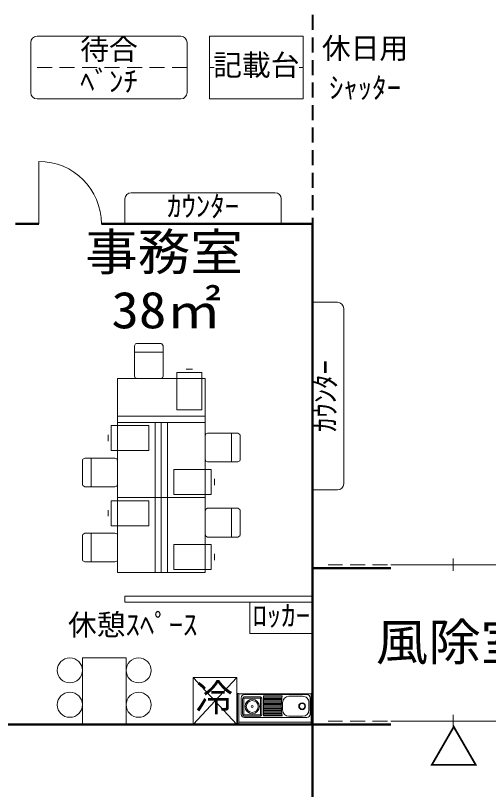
# Model space of a CAD drawing. Units: millimetres at full size, sheet at 1:200; details may follow other scales. Extents: x -55340 to 55340, y -38040 to 38040.
# Drawn here: x 3903 to 11466, y -23265 to -10896 of the extents above; entities that cross this region are included whole.
import ezdxf
from ezdxf.enums import TextEntityAlignment as Align

# ---------------------------------------------------------------- set-up
doc = ezdxf.new("R2010")
doc.units = ezdxf.units.MM
doc.header["$LTSCALE"] = 200
doc.linetypes.add('DASHED1', pattern=[1.8, 1.2, -0.6])
doc.layers.add('1-1_中心線', color=7, linetype='Continuous', lineweight=18)
doc.styles.add('ＭＳ ゴシック', font='')
doc.styles.get('ＭＳ ゴシック').set_extended_font_data('MS Gothic')

msp = doc.modelspace()

# ---------------------------------------------------------------- linework, layer by layer
at = {"layer": '1-1_中心線', "color": 1, "linetype": 'DASHED1', "lineweight": 40}
msp.add_line((8652.7, -8728.1), (8652.7, -14228.1), dxfattribs=at)
at = {"layer": '1-1_中心線'}
for p, q in [((4248, -11228.1), (6548, -11228.1)), ((4148, -12128.1), (4148, -11328.1)), ((6648, -12128.1), (6648, -11328.1)), ((7079.1, -11728.1), (7003.6, -11728.1)), ((8503.6, -11728.1), (8438.6, -11728.1)), ((6548, -12228.1), (4248, -12228.1)), ((5804.8, -16278.4), (6264.8, -16278.4)), ((6633.8, -16549.4), (6733.8, -16549.4)), ((5533.8, -16699.4), (6933.8, -16699.4)), ((5533.8, -18599.4), (5533.8, -16699.4)), ((6933.8, -17301.4), (5533.8, -17301.4)), ((6135.8, -17399.4), (6135.8, -18599.4)), ((6233.8, -18599.4), (6233.8, -17399.4)), ((6331.8, -18599.4), (6331.8, -17399.4)), ((6933.8, -17399.4), (6933.8, -18599.4)), ((5383.8, -17699.4), (5383.8, -17599.4)), ((7354.8, -17570.3), (7354.8, -18030.4)), ((5493.8, -17968.4), (5010.8, -17968.4)), ((5112.8, -18428.4), (5112.8, -17968.4)), ((7083.8, -18299.4), (7083.8, -18399.4)), ((6233.8, -18599.4), (5533.8, -18599.4)), ((6135.8, -18599.4), (6135.8, -19799.4)), ((6331.8, -19799.4), (6331.8, -18599.4)), ((5383.8, -18899.4), (5383.8, -18799.4)), ((6945.8, -18783.3), (6933.8, -18815.3)), ((7354.8, -18770.4), (7354.8, -19230.4)), ((5112.8, -19628.4), (5112.8, -19168.4)), ((7083.8, -19499.4), (7083.8, -19599.4)), ((8652.7, -20173.1), (5652.7, -20173.1)), ((4972.3, -21161.3), (5672.3, -21161.3)), ((4972.3, -22228.1), (4972.3, -21161.3)), ((5672.3, -21161.3), (5672.3, -22228.1)), ((7452.7, -21728.1), (7452.7, -22228.1)), ((8632.7, -21734.1), (7472.7, -21734.1)), ((7562.7, -21749.1), (8562.7, -21749.1)), ((7512.7, -21799.1), (7512.7, -22064.1)), ((8174.2, -21874.1), (8174.2, -21994.1)), ((8494.2, -21774.1), (8274.2, -21774.1)), ((8594.2, -21994.1), (8594.2, -21874.1)), ((8612.7, -21799.1), (8612.7, -22064.1)), ((8562.7, -22114.1), (7562.7, -22114.1)), ((8274.2, -22094.1), (8494.2, -22094.1)), ((7472.7, -22214.1), (8632.7, -22214.1))]:
    msp.add_line(p, q, dxfattribs=at)
at = {"layer": '1-1_中心線', "linetype": 'DASHED1'}
msp.add_line((6648, -11728.1), (4148, -11728.1), dxfattribs=at)
at = {"layer": '1-1_中心線', "color": 3}
for p, q in [((4277.7, -13228.1), (4277.7, -14228.1)), ((8052.7, -13728.1), (5752.7, -13728.1)), ((5652.7, -13828.1), (5652.7, -14228.1)), ((8152.7, -13828.1), (8152.7, -14228.1)), ((9052.7, -15478.3), (8652.7, -15478.3)), ((9152.7, -18378.3), (9152.7, -15578.3)), ((9052.7, -18478.3), (8652.7, -18478.3)), ((10902.7, -19673.1), (10902.7, -19573.1)), ((11902.7, -19673.1), (9902.7, -19673.1)), ((10902.7, -19773.1), (10902.7, -19673.1)), ((7452.7, -21728.1), (7472.7, -21728.1)), ((7452.7, -21728.1), (7452.7, -22228.1)), ((7472.7, -21728.1), (7472.7, -22228.1)), ((8652.7, -21728.1), (8652.7, -22228.1)), ((10902.7, -22173.1), (10902.7, -22073.1)), ((7472.7, -22228.1), (7452.7, -22228.1)), ((8632.7, -22190.1), (7472.7, -22190.1)), ((11902.7, -22173.1), (9902.7, -22173.1)), ((10902.7, -22273.1), (10902.7, -22173.1))]:
    msp.add_line(p, q, dxfattribs=at)
at = {"layer": '1-1_中心線', "color": 5, "lineweight": 50}
for p, q in [((3902.7, -14228.1), (4277.7, -14228.1)), ((5277.7, -14228.1), (8652.7, -14228.1)), ((8652.7, -26728.3), (8652.7, -14228.1)), ((8652.7, -19728.3), (9902.7, -19728.3)), ((9902.7, -22228.1), (-19097.3, -22228.1)), ((-2602.3, -22228.1), (4397.7, -22228.1))]:
    msp.add_line(p, q, dxfattribs=at)
at = {"layer": '1-1_中心線', "color": 3, "linetype": 'DASHED1'}
for p, q in [((9852.7, -19673.1), (8902.7, -19673.1)), ((9852.7, -22173.1), (8902.7, -22173.1))]:
    msp.add_line(p, q, dxfattribs=at)
at = {"layer": '1-1_中心線', "color": 4, "lineweight": 9}
for p, q in [((7441.9, -21476.7), (6741.9, -22226.7)), ((6741.9, -21476.7), (6741.9, -22226.7)), ((7441.9, -21476.7), (6741.9, -21476.7)), ((7441.9, -22226.7), (6741.9, -21476.7)), ((7441.9, -21476.7), (7441.9, -22226.7)), ((7532.7, -22054.1), (7532.7, -21823.1)), ((7572.7, -21783.1), (7803.7, -21783.1)), ((7843.7, -22054.1), (7843.7, -21823.1)), ((7869.2, -21789.1), (8165.1, -21789.1)), ((8162.1, -21809.1), (7869.2, -21809.1)), ((7869.2, -21829.1), (8159.5, -21829.1)), ((8157.4, -21849.1), (7869.2, -21849.1)), ((7869.2, -21869.1), (8155.8, -21869.1)), ((8154.6, -21889.1), (7869.2, -21889.1)), ((7869.2, -21909.1), (8153.9, -21909.1)), ((8153.7, -21929.1), (7869.2, -21929.1)), ((7869.2, -21949.1), (8153.9, -21949.1)), ((8154.6, -21969.1), (7869.2, -21969.1)), ((7869.2, -21989.1), (8155.8, -21989.1)), ((8157.4, -22009.1), (7869.2, -22009.1)), ((7572.7, -22094.1), (7803.7, -22094.1)), ((7869.2, -22029.1), (8159.5, -22029.1)), ((8162.1, -22049.1), (7869.2, -22049.1)), ((7869.2, -22069.1), (8165.1, -22069.1)), ((7441.9, -22226.7), (6741.9, -22226.7))]:
    msp.add_line(p, q, dxfattribs=at)
at = {"layer": '1-1_中心線'}
for points in [[(7003.6, -12228.1), (7003.6, -11228.1), (8503.6, -11228.1), (8503.6, -12228.1)], [(5804.8, -16659.4), (5817.8, -16687.4), (5849.8, -16699.4), (6219.8, -16699.4), (6251.8, -16687.4), (6264.8, -16659.4), (6264.8, -16176.4), (6244.8, -16144.4), (6231.8, -16139.4), (5837.8, -16139.4), (5824.8, -16144.4), (5804.8, -16176.4)], [(6483.8, -16599.4), (6883.8, -16599.4), (6883.8, -16699.4), (6883.8, -17199.4), (6483.8, -17199.4), (6483.8, -16699.4)], [(5433.8, -17849.4), (5433.8, -17449.4), (5533.8, -17449.4), (6033.8, -17449.4), (6033.8, -17849.4), (5533.8, -17849.4)], [(7033.8, -18149.4), (7033.8, -18549.4), (6933.8, -18549.4), (6433.8, -18549.4), (6433.8, -18149.4), (6933.8, -18149.4)], [(5433.8, -19049.4), (5433.8, -18649.4), (5533.8, -18649.4), (6033.8, -18649.4), (6033.8, -19049.4), (5533.8, -19049.4)], [(6933.8, -18599.4), (6233.8, -18599.4), (6233.8, -19799.4), (6933.8, -19799.4)], [(7033.8, -19349.4), (7033.8, -19749.4), (6933.8, -19749.4), (6433.8, -19749.4), (6433.8, -19349.4), (6933.8, -19349.4)]]:
    msp.add_lwpolyline(points, close=True, dxfattribs=at)
for points in [[(5533.8, -17399.4), (6933.8, -17399.4), (6933.8, -16699.4)], [(6973.8, -17570.3), (6945.8, -17583.4), (6933.8, -17615.4)], [(6933.8, -17985.3), (6945.8, -18017.3), (6973.8, -18030.4), (7456.8, -18030.4), (7488.8, -18010.4), (7493.8, -17997.3), (7493.8, -17603.4), (7488.8, -17590.3), (7456.8, -17570.3), (6973.8, -17570.3)], [(5010.8, -17968.4), (4978.8, -17988.4), (4973.8, -18001.4), (4973.8, -18395.4), (4978.8, -18408.4), (5010.8, -18428.4), (5493.8, -18428.4)], [(5533.8, -18013.4), (5521.8, -17981.4), (5493.8, -17968.4)], [(5493.8, -18428.4), (5521.8, -18415.4), (5533.8, -18383.4)], [(6233.8, -19799.4), (5533.8, -19799.4), (5533.8, -18599.4)], [(6933.8, -19185.3), (6945.8, -19217.3), (6973.8, -19230.4), (7456.8, -19230.4), (7488.8, -19210.3), (7493.8, -19197.4), (7493.8, -18803.4), (7488.8, -18790.3), (7456.8, -18770.4), (6973.8, -18770.4), (6945.8, -18783.3)], [(5521.8, -19181.4), (5493.8, -19168.4), (5010.8, -19168.4), (4978.8, -19188.4), (4973.8, -19201.4), (4973.8, -19595.4), (4978.8, -19608.4), (5010.8, -19628.4), (5493.8, -19628.4), (5521.8, -19615.4)], [(8652.7, -20273.1), (5652.7, -20273.1), (5652.7, -20173.1)], [(8652.7, -20773.1), (7652.7, -20773.1), (7652.7, -20273.1)]]:
    msp.add_lwpolyline(points, dxfattribs=at)
at = {"layer": '1-1_中心線', "color": 4, "lineweight": 9}
msp.add_lwpolyline([(8168.7, -22089.1), (7869.2, -22089.1), (7869.2, -21769.1), (8168.7, -21769.1)], dxfattribs=at)
at = {"layer": '1-1_中心線', "color": 3}
for points in [[(8632.7, -22228.1), (8652.7, -22228.1), (8652.7, -21728.1), (8632.7, -21728.1)], [(8652.7, -22228.1), (8632.7, -22228.1), (8632.7, -21728.1), (8652.7, -21728.1)]]:
    msp.add_lwpolyline(points, dxfattribs=at)
at = {"layer": '1-1_中心線', "color": 4, "lineweight": 9}
msp.add_lwpolyline([(7553.2, -21803.6), (7553.2, -22073.6), (7823.2, -22073.6), (7823.2, -21803.6)], close=True, dxfattribs=at)
at = {"layer": '1-1_中心線'}
for centre in [(4772.3, -21361.3), (5872.3, -21361.3), (4772.3, -21911.3), (5872.3, -21911.3)]:
    msp.add_circle(centre, 200, dxfattribs=at)
at = {"layer": '1-1_中心線', "color": 4, "lineweight": 9}
for centre, radius in [((7688.2, -21938.6), 115), ((7688.2, -21938.6), 95), ((8486.7, -21934.1), 55), ((8486.7, -21934.1), 45), ((7688.2, -21938.6), 15)]:
    msp.add_circle(centre, radius, dxfattribs=at)
at = {"layer": '1-1_中心線'}
for centre, radius, start, end in [((4248, -11328.1), 100, 90, 180), ((6548, -11328.1), 100, 0, 90), ((4248, -12128.1), 100, 180, 270), ((6548, -12128.1), 100, 270, 0), ((7562.7, -21799.1), 50, 90.00002, 180), ((8562.7, -21799.1), 50, 0, 90.00002), ((8274.2, -21874.1), 100, 90.00002, 180), ((8494.2, -21874.1), 100, 0, 90.00002), ((8274.2, -21994.1), 100, 180, 270), ((8494.2, -21994.1), 100, 270, 0), ((7562.7, -22064.1), 50, 180, 270), ((8562.7, -22064.1), 50, 270, 0)]:
    msp.add_arc(centre, radius, start, end, dxfattribs=at)
at = {"layer": '1-1_中心線', "color": 3}
for centre, radius, start, end in [((4277.7, -14228.1), 1000, 0, 90), ((5752.7, -13828.1), 100, 90, 180), ((8052.7, -13828.1), 100, 0, 90), ((9052.7, -15578.3), 100, 0, 90), ((9052.7, -18378.3), 100, 270, 0)]:
    msp.add_arc(centre, radius, start, end, dxfattribs=at)
at = {"layer": '1-1_中心線', "color": 4, "lineweight": 9}
for centre, radius, start, end in [((9014.5, -21929.1), 860.8, 169.28836, 190.71165), ((7572.7, -21823.1), 40, 90.00002, 180), ((7803.7, -21823.1), 40, 0, 90.00002), ((7572.7, -22054.1), 40, 180, 270), ((7803.7, -22054.1), 40, 270, 0)]:
    msp.add_arc(centre, radius, start, end, dxfattribs=at)

# ---------------------------------------------------------------- texts
at = {"layer": '1-1_中心線', "color": 2, "style": 'ＭＳ ゴシック'}
for s, p in [('待合', (4938, -11702.8)), ('休日用', (8802.1, -11688.1)), ('記載台', (7063.6, -11958.1)), ('ﾍﾞﾝﾁ', (4938, -12218.2)), ('ｼｬｯﾀｰ', (8917.1, -12320)), ('ｶｳﾝﾀｰ', (6327.7, -14212.4)), ('ﾛｯｶｰ', (7692.7, -20753.1)), ('休憩ｽﾍﾟｰｽ', (4742.7, -20901.8))]:
    msp.add_text(s, height=337.2, dxfattribs=at).set_placement(p, align=Align.BOTTOM_LEFT)
at = {"layer": '1-1_中心線', "color": 3, "style": 'ＭＳ ゴシック'}
for s, width, p in [('事務室', 1.05, (5017.7, -15144.5)), ('38㎡', 1.1, (5437.7, -16071)), ('風除室', 1.05, (9662.7, -21378.3))]:
    msp.add_text(s, height=586.5, dxfattribs=dict(at, width=width)).set_placement(p, align=Align.BOTTOM_LEFT)
at = {"layer": '1-1_中心線', "color": 2, "style": 'ＭＳ ゴシック'}
msp.add_text('ｶｳﾝﾀｰ', height=337.2, rotation=90, dxfattribs=at).set_placement((9125, -17553.3), align=Align.BOTTOM_LEFT)
at = {"layer": '1-1_中心線', "style": 'ＭＳ ゴシック'}
msp.add_text('冷', height=439.9, dxfattribs=at).set_placement((6780.8, -22149.3), align=Align.BOTTOM_LEFT)
at = {"layer": '1-1_中心線', "color": 3, "style": 'ＭＳ ゴシック'}
msp.add_text('△', height=586.5, dxfattribs=at).set_placement((10510.9, -23070.4), align=Align.BOTTOM_LEFT)

doc.saveas('drawing.dxf')
